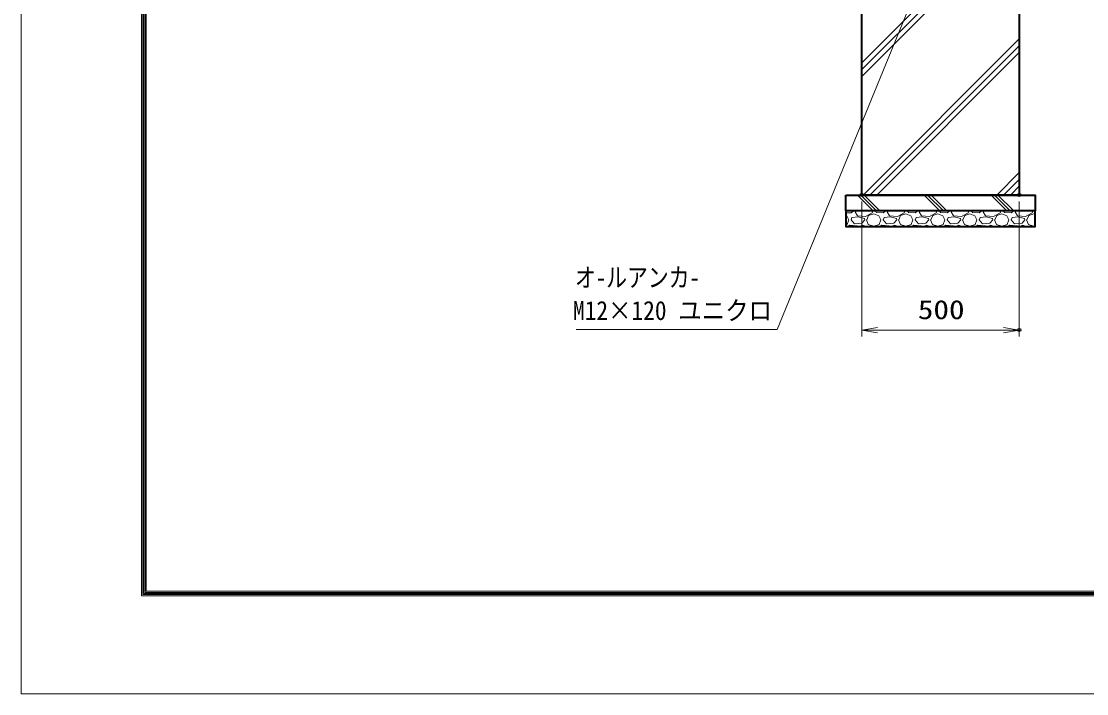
# Model space of a CAD drawing. Units: millimetres at full size; details may follow other scales. Extents: x -5940 to 5940, y -4200 to 4200.
# Drawn here: x -5940 to -2560, y -4200 to -2066 of the extents above; entities that cross this region are included whole.
import ezdxf
from ezdxf.enums import TextEntityAlignment as Align

# ---------------------------------------------------------------- set-up
doc = ezdxf.new("R2010")
doc.units = ezdxf.units.MM
doc.header["$LTSCALE"] = 20
doc.header["$PDMODE"] = 32
doc.header["$PDSIZE"] = 10
for name, color, linetype, lineweight in [('0-0_D-TTL', 7, 'Continuous', 18), ('0-3_外形線', 7, 'Continuous', 35), ('0-4_寸法線', 4, 'Continuous', 18), ('0-5_0', 7, 'Continuous', 18), ('1-0_ハッチング', 253, 'Continuous', 13)]:
    doc.layers.add(name, color=color, linetype=linetype, lineweight=lineweight)
doc.layers.add('0-6_Defpoints', color=7, linetype='Continuous')
doc.styles.add('ＭＳ ゴシック', font='')
doc.styles.get('ＭＳ ゴシック').set_extended_font_data('MS Gothic')

# ---------------------------------------------------------------- blocks, each defined once
blk = doc.blocks.new('S34')
at = {"layer": '0-4_寸法線'}
for points in [[(-15382489.7, 54415618.8), (-15369727.1, 54415618.8), (-15361003.6, 54436940.8), (-15360624.9, 54437866.3)], [(-15360849.3, 54436877.7), (-15360624.9, 54437866.3), (-15361157.8, 54437003.9)]]:
    blk.add_lwpolyline(points, dxfattribs=at)
at = {"layer": '0-4_寸法線', "color": 254, "style": 'ＭＳ ゴシック'}
for s, width, p in [('オ-ルアンカ-', 0.8, (-15382558.8, 54417958.1)), ('M12×120 ユニクロ', 0.9, (-15382681.7, 54415858.1))]:
    blk.add_text(s, height=1212, dxfattribs=dict(at, width=width)).set_placement(p, align=Align.BOTTOM_LEFT)
blk = doc.blocks.new('_Open')
at = {"layer": '0-5_0'}
blk.add_line((-20, 3.333), (0, 0), dxfattribs=at)
blk.add_lwpolyline([(-20, -3.333), (0, 0), (-20, 0)], dxfattribs=at)

msp = doc.modelspace()

# ---------------------------------------------------------------- linework, layer by layer
at = {"layer": '0-0_D-TTL'}
for points in [[(-5940, -4200), (5940, -4200), (5940, 4200), (-5940, 4200)], [(-5558.14, 3889.71), (5558.14, 3889.71), (5558.14, -3888.86), (-5558.14, -3888.86)], [(-5554.61, 3886.18), (5554.61, 3886.18), (5554.61, -3885.32), (-5554.61, -3885.32)], [(-5551.07, 3882.64), (5551.07, 3882.64), (5551.07, -3881.79), (-5551.07, -3881.79)], [(-5547.54, 3879.11), (5547.54, 3879.11), (5547.54, -3878.25), (-5547.54, -3878.25)], [(-5544, 3875.57), (5544, 3875.57), (5544, -3874.71), (-5544, -3874.71)]]:
    msp.add_lwpolyline(points, close=True, dxfattribs=at)
at = {"layer": '0-3_外形線'}
for points in [[(-3273.52, -1917.03), (-2773.52, -1917.03), (-2773.52, -2617.03), (-3273.52, -2617.03)], [(-3323.52, -2617.03), (-2723.52, -2617.03), (-2723.52, -2667.03), (-3323.52, -2667.03)], [(-2723.52, -2667.03), (-3323.52, -2667.03), (-3323.52, -2717.03), (-2723.52, -2717.03)]]:
    msp.add_lwpolyline(points, close=True, dxfattribs=at)
at = {"layer": '0-4_寸法線'}
for p, q in [((-3273.52, -2637.03), (-3273.52, -3065.63)), ((-2773.52, -2637.03), (-2773.52, -3065.63)), ((-3273.52, -3045.63), (-2773.52, -3045.63))]:
    msp.add_line(p, q, dxfattribs=at)
at = {"layer": '0-6_Defpoints'}
for p in [(-3273.52, -2617.03), (-2773.52, -2617.03), (-2773.52, -3045.63)]:
    msp.add_point(p, dxfattribs=at)
at = {"layer": '1-0_ハッチング'}
for p, q in [((-3273.52, -2197.01), (-2993.55, -1917.03)), ((-3273.52, -2218.76), (-2971.8, -1917.03)), ((-3273.52, -2240.51), (-2950.05, -1917.03)), ((-3269.28, -2617.03), (-2773.52, -2121.27)), ((-3247.53, -2617.03), (-2773.52, -2143.02)), ((-3225.78, -2617.03), (-2773.52, -2164.77)), ((-2845.02, -2617.03), (-2773.52, -2545.54)), ((-2823.27, -2617.03), (-2773.52, -2567.29)), ((-2801.52, -2617.03), (-2773.52, -2589.04)), ((-3237.45, -2667.03), (-3287.45, -2617.03)), ((-3226.58, -2667.03), (-3276.58, -2617.03)), ((-3215.7, -2667.03), (-3265.7, -2617.03)), ((-3025.32, -2667.03), (-3075.32, -2617.03)), ((-3014.44, -2667.03), (-3064.44, -2617.03)), ((-3003.57, -2667.03), (-3053.57, -2617.03)), ((-2813.19, -2667.03), (-2863.19, -2617.03)), ((-2802.31, -2667.03), (-2852.31, -2617.03)), ((-2791.44, -2667.03), (-2841.44, -2617.03)), ((-3294.3, -2670.74), (-3290.96, -2667.03)), ((-3238.52, -2667.03), (-3240.45, -2673.79)), ((-3229.66, -2667.03), (-3227.24, -2672.78)), ((-3205.91, -2673.79), (-3197.16, -2667.03)), ((-3192.7, -2670.74), (-3189.36, -2667.03)), ((-3136.92, -2667.03), (-3138.85, -2673.79)), ((-3128.06, -2667.03), (-3125.64, -2672.78)), ((-3104.31, -2673.79), (-3095.56, -2667.03)), ((-3091.1, -2670.74), (-3087.76, -2667.03)), ((-3035.32, -2667.03), (-3037.25, -2673.79)), ((-3026.46, -2667.03), (-3024.04, -2672.78)), ((-3002.71, -2673.79), (-2993.96, -2667.03)), ((-2989.5, -2670.74), (-2986.16, -2667.03)), ((-2933.72, -2667.03), (-2935.65, -2673.79)), ((-2924.86, -2667.03), (-2922.44, -2672.78)), ((-2901.11, -2673.79), (-2892.36, -2667.03)), ((-2887.9, -2670.74), (-2884.56, -2667.03)), ((-2832.12, -2667.03), (-2834.05, -2673.79)), ((-2823.26, -2667.03), (-2820.84, -2672.78)), ((-2799.51, -2673.79), (-2790.76, -2667.03)), ((-2786.3, -2670.74), (-2782.96, -2667.03)), ((-2730.52, -2667.03), (-2732.45, -2673.79)), ((-3323.52, -2681.88), (-3320.72, -2682.94)), ((-3320.72, -2682.94), (-3314.62, -2696.14)), ((-3319.7, -2710.37), (-3314.62, -2696.14)), ((-3307.51, -2696.14), (-3304.46, -2688.02)), ((-3296.33, -2708.34), (-3307.51, -2696.14)), ((-3285.16, -2685.98), (-3304.46, -2688.02)), ((-3287.19, -2682.94), (-3294.3, -2670.74)), ((-3261.79, -2684.97), (-3287.19, -2682.94)), ((-3264.84, -2691.06), (-3285.16, -2685.98)), ((-3263.82, -2696.14), (-3272.96, -2706.3)), ((-3263.82, -2696.14), (-3264.84, -2691.06)), ((-3240.45, -2673.79), (-3261.79, -2684.97)), ((-3258.74, -2696.14), (-3252.64, -2710.37)), ((-3257.72, -2696.14), (-3251.63, -2681.92)), ((-3251.63, -2681.92), (-3235.37, -2676.84)), ((-3235.37, -2676.84), (-3219.12, -2682.94)), ((-3227.24, -2672.78), (-3205.91, -2673.79)), ((-3219.12, -2682.94), (-3213.02, -2696.14)), ((-3218.1, -2710.37), (-3213.02, -2696.14)), ((-3205.91, -2696.14), (-3202.86, -2688.02)), ((-3194.73, -2708.34), (-3205.91, -2696.14)), ((-3183.56, -2685.98), (-3202.86, -2688.02)), ((-3185.59, -2682.94), (-3192.7, -2670.74)), ((-3160.19, -2684.97), (-3185.59, -2682.94)), ((-3163.24, -2691.06), (-3183.56, -2685.98)), ((-3162.22, -2696.14), (-3171.36, -2706.3)), ((-3162.22, -2696.14), (-3163.24, -2691.06)), ((-3138.85, -2673.79), (-3160.19, -2684.97)), ((-3157.14, -2696.14), (-3151.04, -2710.37)), ((-3156.12, -2696.14), (-3150.03, -2681.92)), ((-3150.03, -2681.92), (-3133.77, -2676.84)), ((-3133.77, -2676.84), (-3117.52, -2682.94)), ((-3125.64, -2672.78), (-3104.31, -2673.79)), ((-3117.52, -2682.94), (-3111.42, -2696.14)), ((-3116.5, -2710.37), (-3111.42, -2696.14)), ((-3104.31, -2696.14), (-3101.26, -2688.02)), ((-3093.13, -2708.34), (-3104.31, -2696.14)), ((-3081.96, -2685.98), (-3101.26, -2688.02)), ((-3083.99, -2682.94), (-3091.1, -2670.74)), ((-3058.59, -2684.97), (-3083.99, -2682.94)), ((-3061.64, -2691.06), (-3081.96, -2685.98)), ((-3060.62, -2696.14), (-3069.76, -2706.3)), ((-3060.62, -2696.14), (-3061.64, -2691.06)), ((-3037.25, -2673.79), (-3058.59, -2684.97)), ((-3055.54, -2696.14), (-3049.44, -2710.37)), ((-3054.52, -2696.14), (-3048.43, -2681.92)), ((-3048.43, -2681.92), (-3032.17, -2676.84)), ((-3032.17, -2676.84), (-3015.92, -2682.94)), ((-3024.04, -2672.78), (-3002.71, -2673.79)), ((-3015.92, -2682.94), (-3009.82, -2696.14)), ((-3014.9, -2710.37), (-3009.82, -2696.14)), ((-3002.71, -2696.14), (-2999.66, -2688.02)), ((-2991.53, -2708.34), (-3002.71, -2696.14)), ((-2980.36, -2685.98), (-2999.66, -2688.02)), ((-2982.39, -2682.94), (-2989.5, -2670.74)), ((-2956.99, -2684.97), (-2982.39, -2682.94)), ((-2960.04, -2691.06), (-2980.36, -2685.98)), ((-2959.02, -2696.14), (-2968.16, -2706.3)), ((-2959.02, -2696.14), (-2960.04, -2691.06)), ((-2935.65, -2673.79), (-2956.99, -2684.97)), ((-2953.94, -2696.14), (-2947.84, -2710.37)), ((-2952.92, -2696.14), (-2946.83, -2681.92)), ((-2946.83, -2681.92), (-2930.57, -2676.84)), ((-2930.57, -2676.84), (-2914.32, -2682.94)), ((-2922.44, -2672.78), (-2901.11, -2673.79)), ((-2914.32, -2682.94), (-2908.22, -2696.14)), ((-2913.3, -2710.37), (-2908.22, -2696.14)), ((-2901.11, -2696.14), (-2898.06, -2688.02)), ((-2889.93, -2708.34), (-2901.11, -2696.14)), ((-2878.76, -2685.98), (-2898.06, -2688.02)), ((-2880.79, -2682.94), (-2887.9, -2670.74)), ((-2855.39, -2684.97), (-2880.79, -2682.94)), ((-2858.44, -2691.06), (-2878.76, -2685.98)), ((-2857.42, -2696.14), (-2866.56, -2706.3)), ((-2857.42, -2696.14), (-2858.44, -2691.06)), ((-2834.05, -2673.79), (-2855.39, -2684.97)), ((-2852.34, -2696.14), (-2846.24, -2710.37)), ((-2851.32, -2696.14), (-2845.23, -2681.92)), ((-2845.23, -2681.92), (-2828.97, -2676.84)), ((-2828.97, -2676.84), (-2812.72, -2682.94)), ((-2820.84, -2672.78), (-2799.51, -2673.79)), ((-2812.72, -2682.94), (-2806.62, -2696.14)), ((-2811.7, -2710.37), (-2806.62, -2696.14)), ((-2799.51, -2696.14), (-2796.46, -2688.02)), ((-2788.33, -2708.34), (-2799.51, -2696.14)), ((-2777.16, -2685.98), (-2796.46, -2688.02)), ((-2779.19, -2682.94), (-2786.3, -2670.74)), ((-2753.79, -2684.97), (-2779.19, -2682.94)), ((-2756.84, -2691.06), (-2777.16, -2685.98)), ((-2755.82, -2696.14), (-2764.96, -2706.3)), ((-2755.82, -2696.14), (-2756.84, -2691.06)), ((-2732.45, -2673.79), (-2753.79, -2684.97)), ((-2750.74, -2696.14), (-2744.64, -2710.37)), ((-2749.72, -2696.14), (-2743.63, -2681.92)), ((-2743.63, -2681.92), (-2727.37, -2676.84)), ((-2727.37, -2676.84), (-2723.52, -2678.28)), ((-3323.52, -2711.49), (-3319.7, -2710.37)), ((-3312.59, -2712.4), (-3317.66, -2717.03)), ((-3288.2, -2714.43), (-3312.59, -2712.4)), ((-3272.96, -2706.3), (-3296.33, -2708.34)), ((-3286.62, -2717.03), (-3288.2, -2714.43)), ((-3270.93, -2712.4), (-3278.04, -2715.45)), ((-3278.04, -2715.45), (-3277.41, -2717.03)), ((-3258.74, -2716.46), (-3270.93, -2712.4)), ((-3259.68, -2717.03), (-3258.74, -2716.46)), ((-3252.64, -2710.37), (-3235.37, -2715.45)), ((-3235.37, -2715.45), (-3218.1, -2710.37)), ((-3210.99, -2712.4), (-3216.06, -2717.03)), ((-3186.6, -2714.43), (-3210.99, -2712.4)), ((-3171.36, -2706.3), (-3194.73, -2708.34)), ((-3185.02, -2717.03), (-3186.6, -2714.43)), ((-3169.33, -2712.4), (-3176.44, -2715.45)), ((-3176.44, -2715.45), (-3175.81, -2717.03)), ((-3157.14, -2716.46), (-3169.33, -2712.4)), ((-3158.08, -2717.03), (-3157.14, -2716.46)), ((-3151.04, -2710.37), (-3133.77, -2715.45)), ((-3133.77, -2715.45), (-3116.5, -2710.37)), ((-3109.39, -2712.4), (-3114.46, -2717.03)), ((-3085, -2714.43), (-3109.39, -2712.4)), ((-3069.76, -2706.3), (-3093.13, -2708.34)), ((-3083.42, -2717.03), (-3085, -2714.43)), ((-3067.73, -2712.4), (-3074.84, -2715.45)), ((-3074.84, -2715.45), (-3074.21, -2717.03)), ((-3055.54, -2716.46), (-3067.73, -2712.4)), ((-3056.48, -2717.03), (-3055.54, -2716.46)), ((-3049.44, -2710.37), (-3032.17, -2715.45)), ((-3032.17, -2715.45), (-3014.9, -2710.37)), ((-3007.79, -2712.4), (-3012.86, -2717.03)), ((-2983.4, -2714.43), (-3007.79, -2712.4)), ((-2968.16, -2706.3), (-2991.53, -2708.34)), ((-2981.82, -2717.03), (-2983.4, -2714.43)), ((-2966.13, -2712.4), (-2973.24, -2715.45)), ((-2973.24, -2715.45), (-2972.61, -2717.03)), ((-2953.94, -2716.46), (-2966.13, -2712.4)), ((-2954.88, -2717.03), (-2953.94, -2716.46)), ((-2947.84, -2710.37), (-2930.57, -2715.45)), ((-2930.57, -2715.45), (-2913.3, -2710.37)), ((-2906.19, -2712.4), (-2911.26, -2717.03)), ((-2881.8, -2714.43), (-2906.19, -2712.4)), ((-2866.56, -2706.3), (-2889.93, -2708.34)), ((-2880.22, -2717.03), (-2881.8, -2714.43)), ((-2864.53, -2712.4), (-2871.64, -2715.45)), ((-2871.64, -2715.45), (-2871.01, -2717.03)), ((-2852.34, -2716.46), (-2864.53, -2712.4)), ((-2853.28, -2717.03), (-2852.34, -2716.46)), ((-2846.24, -2710.37), (-2828.97, -2715.45)), ((-2828.97, -2715.45), (-2811.7, -2710.37)), ((-2804.59, -2712.4), (-2809.66, -2717.03)), ((-2780.2, -2714.43), (-2804.59, -2712.4)), ((-2764.96, -2706.3), (-2788.33, -2708.34)), ((-2778.62, -2717.03), (-2780.2, -2714.43)), ((-2762.93, -2712.4), (-2770.04, -2715.45)), ((-2770.04, -2715.45), (-2769.41, -2717.03)), ((-2750.74, -2716.46), (-2762.93, -2712.4)), ((-2751.68, -2717.03), (-2750.74, -2716.46)), ((-2744.64, -2710.37), (-2727.37, -2715.45)), ((-2727.37, -2715.45), (-2723.52, -2714.32))]:
    msp.add_line(p, q, dxfattribs=at)
msp.add_lwpolyline([(-3323.52, -2673.03), (-3307.51, -2673.79), (-3298.76, -2667.03)], dxfattribs=at)

# ---------------------------------------------------------------- block references
at = {"layer": '0-4_寸法線'}
for name, p, xscale, yscale in [('S34', (764944.5, -2723824.98), 0.05, 0.05), ('_Open', (-2773.52, -3045.63), 2.5, 2.5)]:
    msp.add_blockref(name, p, dxfattribs=dict(at, xscale=xscale, yscale=yscale))
at = {"layer": '0-4_寸法線', "xscale": 2.5, "yscale": 2.5, "rotation": 180}
msp.add_blockref('_Open', (-3273.52, -3045.63), dxfattribs=at)

# ---------------------------------------------------------------- texts
at = {"layer": '0-4_寸法線', "color": 254, "style": 'ＭＳ ゴシック', "width": 1.2}
msp.add_text('500', height=60.56, dxfattribs=at).set_placement((-3095.52, -3029.29), align=Align.BOTTOM_LEFT)

doc.saveas('drawing.dxf')
